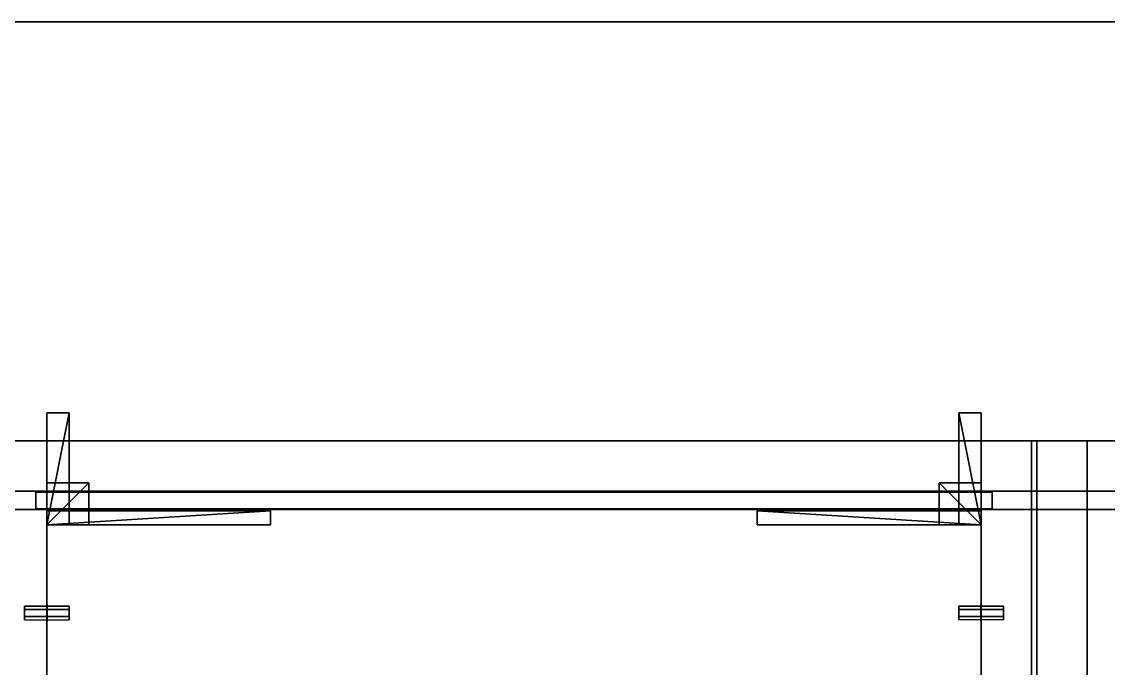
# Model space of a CAD drawing. Extents: x 0 to 3903, y -1756 to 0.
# Drawn here: x 3154 to 3542.5, y -249.4 to -18 of the extents above; entities that cross this region are included whole.
import ezdxf

# ---------------------------------------------------------------- set-up
doc = ezdxf.new("R2010")
doc.units = 0
for name, color, linetype in [('LAYER0', 7, 'CONTINUOUS'), ('LAYER1', 7, 'CONTINUOUS'), ('LAYER145', 35, 'CONTINUOUS'), ('LAYER146', 35, 'CONTINUOUS'), ('LAYER149', 35, 'CONTINUOUS'), ('LAYER151', 8, 'CONTINUOUS'), ('LAYER154', 8, 'CONTINUOUS'), ('LAYER278', 7, 'CONTINUOUS'), ('LAYER279', 7, 'CONTINUOUS'), ('LAYER280', 2, 'CONTINUOUS'), ('LAYER281', 7, 'CONTINUOUS'), ('LAYER282', 253, 'CONTINUOUS'), ('LAYER283', 253, 'CONTINUOUS'), ('LAYER284', 253, 'CONTINUOUS'), ('LAYER285', 253, 'CONTINUOUS'), ('LAYER286', 253, 'CONTINUOUS'), ('LAYER287', 253, 'CONTINUOUS'), ('LAYER288', 2, 'CONTINUOUS'), ('LAYER289', 7, 'CONTINUOUS'), ('LAYER290', 253, 'CONTINUOUS'), ('LAYER291', 253, 'CONTINUOUS'), ('LAYER292', 253, 'CONTINUOUS'), ('LAYER293', 253, 'CONTINUOUS'), ('LAYER294', 253, 'CONTINUOUS'), ('LAYER295', 253, 'CONTINUOUS'), ('LAYER296', 7, 'CONTINUOUS'), ('LAYER297', 7, 'CONTINUOUS'), ('LAYER298', 7, 'CONTINUOUS'), ('LAYER299', 7, 'CONTINUOUS'), ('LAYER300', 7, 'CONTINUOUS'), ('LAYER302', 254, 'CONTINUOUS'), ('LAYER304', 254, 'CONTINUOUS'), ('LAYER305', 7, 'CONTINUOUS'), ('LAYER307', 254, 'CONTINUOUS'), ('LAYER309', 254, 'CONTINUOUS'), ('LAYER55', 7, 'CONTINUOUS'), ('LAYER68', 7, 'CONTINUOUS'), ('LAYER70', 7, 'CONTINUOUS')]:
    doc.layers.add(name, color=color, linetype=linetype)

msp = doc.modelspace()

# ---------------------------------------------------------------- linework, layer by layer
at = {"layer": 'LAYER0', "invisible_edges": 1}
for points in [[(3902.994, -18.002), (0.0042, -1756.002), (0.0042, -18.002), (3902.994, -18.002)], [(0.0042, -1756.002), (3902.994, -18.002), (3902.994, -1756.002), (0.0042, -1756.002)], [(0.0042, -18.002, 5), (3902.994, -18.002), (0.0042, -18.002), (0.0042, -18.002, 5)], [(3902.994, -18.002), (0.0042, -18.002, 5), (3902.994, -18.002, 5), (3902.994, -18.002)], [(3902.994, -1756.002, 5), (0.0042, -18.002, 5), (0.0042, -1756.002, 5), (3902.994, -1756.002, 5)], [(0.0042, -18.002, 5), (3902.994, -1756.002, 5), (3902.994, -18.002, 5), (0.0042, -18.002, 5)]]:
    msp.add_3dface(points, dxfattribs=at)
at = {"layer": 'LAYER1'}
for points, invisible_edges in [([(150.0021, -168.0032, 5), (0.0021, -18.0032, 5), (3903.002, -18.0032, 5), (150.0021, -168.0032, 5)], 5), ([(0.0021, -18.0032, 2955), (3903.002, -18.0032, 5), (0.0021, -18.0032, 5), (0.0021, -18.0032, 2955)], 1), ([(3903.002, -18.0032, 5), (0.0021, -18.0032, 2955), (3903.002, -18.0032, 2955), (3903.002, -18.0032, 5)], 1), ([(150.0021, -168.0032, 5), (3903.002, -18.0032, 5), (3753.002, -168.0032, 5), (150.0021, -168.0032, 5)], 3), ([(150.0021, -168.0032, 2955), (3042.972, -168.0032, 1170), (3753.002, -168.0032, 2955), (150.0021, -168.0032, 2955)], 3), ([(150.0021, -168.0032, 5), (3162.972, -168.0032, 1090), (726.0021, -168.0032, 1083), (150.0021, -168.0032, 5)], 7), ([(3753.002, -168.0032, 5), (3162.972, -168.0032, 1090), (150.0021, -168.0032, 5), (3753.002, -168.0032, 5)], 3), ([(3042.972, -168.0032, 1090), (726.0021, -168.0032, 1083), (3162.972, -168.0032, 1090), (3042.972, -168.0032, 1090)], 3), ([(3162.972, -168.0032, 1170), (3753.002, -168.0032, 2955), (3042.972, -168.0032, 1170), (3162.972, -168.0032, 1170)], 3), ([(3162.972, -168.0032, 1090), (3753.002, -168.0032, 2955), (3162.972, -168.0032, 1170), (3162.972, -168.0032, 1090)], 3), ([(3162.972, -168.0032, 1090), (3753.002, -168.0032, 5), (3753.002, -168.0032, 2955), (3162.972, -168.0032, 1090)], 5)]:
    msp.add_3dface(points, dxfattribs=dict(at, invisible_edges=invisible_edges))
at = {"layer": 'LAYER145'}
for points, invisible_edges in [([(3753, -168, 910), (2405, -168, 885), (2405, -168, 910), (3753, -168, 910)], 1), ([(2405, -168, 885), (3753, -168, 910), (3753, -168, 885), (2405, -168, 885)], 1), ([(3753, -168, 885), (2925, -218, 885), (2405, -168, 885), (3753, -168, 885)], 3), ([(2405, -168, 910), (2625, -218, 910), (3753, -168, 910), (2405, -168, 910)], 3), ([(2925, -218, 910), (3753, -168, 910), (2625, -218, 910), (2925, -218, 910)], 3), ([(2925, -218, 885), (3753, -168, 885), (2957.35, -222.26, 885), (2925, -218, 885)], 3), ([(2957.35, -222.26, 910), (3753, -168, 910), (2925, -218, 910), (2957.35, -222.26, 910)], 3), ([(2957.35, -222.26, 885), (3753, -168, 885), (2987.5, -234.75, 885), (2957.35, -222.26, 885)], 3), ([(2987.5, -234.75, 910), (3753, -168, 910), (2957.35, -222.26, 910), (2987.5, -234.75, 910)], 3), ([(2987.5, -234.75, 885), (3753, -168, 885), (3753, -738, 885), (2987.5, -234.75, 885)], 5), ([(3753, -168, 910), (2987.5, -234.75, 910), (3753, -738, 910), (3753, -168, 910)], 3), ([(2987.5, -234.75, 885), (3753, -738, 885), (3013.39, -254.6101, 885), (2987.5, -234.75, 885)], 3), ([(3753, -738, 910), (2987.5, -234.75, 910), (3013.39, -254.6101, 910), (3753, -738, 910)], 5)]:
    msp.add_3dface(points, dxfattribs=dict(at, invisible_edges=invisible_edges))
at = {"layer": 'LAYER146'}
for points, invisible_edges in [([(3735, -186, 910), (2405, -168, 910), (3753, -168, 910), (3735, -186, 910)], 5), ([(2405, -168, 910), (3735, -186, 910), (2423, -186, 910), (2405, -168, 910)], 5), ([(2405, -168, 930), (3753, -168, 910), (2405, -168, 910), (2405, -168, 930)], 1), ([(3753, -168, 910), (2405, -168, 930), (3753, -168, 930), (3753, -168, 910)], 1), ([(2405, -168, 930), (3735, -186, 930), (3753, -168, 930), (2405, -168, 930)], 3), ([(3735, -186, 930), (2405, -168, 930), (2423, -186, 930), (3735, -186, 930)], 3), ([(3735, -186, 930), (2423, -186, 910), (3735, -186, 910), (3735, -186, 930)], 1), ([(2423, -186, 910), (3735, -186, 930), (2423, -186, 930), (2423, -186, 910)], 1)]:
    msp.add_3dface(points, dxfattribs=dict(at, invisible_edges=invisible_edges))
at = {"layer": 'LAYER149'}
for points, invisible_edges in [([(3753, -168.001, 930), (3735, -186.001, 930), (155, -168.001, 930), (3753, -168.001, 930)], 3), ([(155, -168.001, 930), (3735, -186.001, 930), (173, -186.001, 930), (155, -168.001, 930)], 5), ([(155, -168.001, 980), (3753, -168.001, 930), (155, -168.001, 930), (155, -168.001, 980)], 1), ([(3753, -168.001, 930), (155, -168.001, 980), (3753, -168.001, 980), (3753, -168.001, 930)], 1), ([(3735, -186.001, 980), (3753, -168.001, 980), (155, -168.001, 980), (3735, -186.001, 980)], 5), ([(3735, -186.001, 980), (155, -168.001, 980), (173, -186.001, 980), (3735, -186.001, 980)], 3), ([(3735, -186.001, 980), (173, -186.001, 930), (3735, -186.001, 930), (3735, -186.001, 980)], 1), ([(173, -186.001, 930), (3735, -186.001, 980), (173, -186.001, 980), (173, -186.001, 930)], 1)]:
    msp.add_3dface(points, dxfattribs=dict(at, invisible_edges=invisible_edges))
at = {"layer": 'LAYER151', "invisible_edges": 1}
for points in [[(3535, -168, 1605), (907.0002, -538, 1605), (907.0002, -168, 1605), (3535, -168, 1605)], [(907.0002, -538, 1605), (3535, -168, 1605), (3535, -538, 1605), (907.0002, -538, 1605)], [(907.0002, -168, 1623), (3535, -168, 1605), (907.0002, -168, 1605), (907.0002, -168, 1623)], [(3535, -168, 1605), (907.0002, -168, 1623), (3535, -168, 1623), (3535, -168, 1605)], [(3535, -538, 1623), (907.0002, -168, 1623), (907.0002, -538, 1623), (3535, -538, 1623)], [(907.0002, -168, 1623), (3535, -538, 1623), (3535, -168, 1623), (907.0002, -168, 1623)], [(3535, -168, 1605), (3535, -538, 1623), (3535, -538, 1605), (3535, -168, 1605)], [(3535, -538, 1623), (3535, -168, 1605), (3535, -168, 1623), (3535, -538, 1623)]]:
    msp.add_3dface(points, dxfattribs=at)
at = {"layer": 'LAYER154', "invisible_edges": 1}
for points in [[(3516.999, -168, 1623), (3534.999, -538, 1623), (3516.999, -538, 1623), (3516.999, -168, 1623)], [(3534.999, -538, 1623), (3516.999, -168, 1623), (3534.999, -168, 1623), (3534.999, -538, 1623)], [(3534.999, -168, 2505), (3516.999, -538, 2505), (3534.999, -538, 2505), (3534.999, -168, 2505)], [(3516.999, -538, 2505), (3534.999, -168, 2505), (3516.999, -168, 2505), (3516.999, -538, 2505)], [(3516.999, -168, 1623), (3534.999, -168, 2505), (3534.999, -168, 1623), (3516.999, -168, 1623)], [(3534.999, -168, 2505), (3516.999, -168, 1623), (3516.999, -168, 2505), (3534.999, -168, 2505)], [(3516.999, -538, 2505), (3516.999, -168, 1623), (3516.999, -538, 1623), (3516.999, -538, 2505)], [(3516.999, -168, 1623), (3516.999, -538, 2505), (3516.999, -168, 2505), (3516.999, -168, 1623)], [(3534.999, -168, 2505), (3534.999, -538, 1623), (3534.999, -168, 1623), (3534.999, -168, 2505)], [(3534.999, -538, 1623), (3534.999, -168, 2505), (3534.999, -538, 2505), (3534.999, -538, 1623)]]:
    msp.add_3dface(points, dxfattribs=at)
at = {"layer": 'LAYER278', "invisible_edges": 1}
for points in [[(3145, -168, 1623), (3163, -518, 1623), (3145, -518, 1623), (3145, -168, 1623)], [(3163, -518, 1623), (3145, -168, 1623), (3163, -168, 1623), (3163, -518, 1623)], [(3163, -168, 2487), (3145, -518, 2487), (3163, -518, 2487), (3163, -168, 2487)], [(3145, -518, 2487), (3163, -168, 2487), (3145, -168, 2487), (3145, -518, 2487)], [(3145, -168, 1623), (3163, -168, 2487), (3163, -168, 1623), (3145, -168, 1623)], [(3163, -168, 2487), (3145, -168, 1623), (3145, -168, 2487), (3163, -168, 2487)], [(3163, -168, 2487), (3163, -518, 1623), (3163, -168, 1623), (3163, -168, 2487)], [(3163, -518, 1623), (3163, -168, 2487), (3163, -518, 2487), (3163, -518, 1623)]]:
    msp.add_3dface(points, dxfattribs=at)
at = {"layer": 'LAYER279', "invisible_edges": 1}
for points in [[(3497, -168, 1623), (3497, -518, 2487), (3497, -168, 2487), (3497, -168, 1623)], [(3497, -518, 2487), (3497, -168, 1623), (3497, -518, 1623), (3497, -518, 2487)], [(3497, -168, 1623), (3515, -518, 1623), (3497, -518, 1623), (3497, -168, 1623)], [(3515, -518, 1623), (3497, -168, 1623), (3515, -168, 1623), (3515, -518, 1623)], [(3515, -168, 2487), (3497, -518, 2487), (3515, -518, 2487), (3515, -168, 2487)], [(3497, -518, 2487), (3515, -168, 2487), (3497, -168, 2487), (3497, -518, 2487)], [(3515, -168, 2487), (3497, -168, 1623), (3497, -168, 2487), (3515, -168, 2487)], [(3497, -168, 1623), (3515, -168, 2487), (3515, -168, 1623), (3497, -168, 1623)], [(3515, -518, 1623), (3515, -168, 2487), (3515, -518, 2487), (3515, -518, 1623)], [(3515, -168, 2487), (3515, -518, 1623), (3515, -168, 1623), (3515, -168, 2487)]]:
    msp.add_3dface(points, dxfattribs=at)
at = {"layer": 'LAYER280'}
for points in [[(3243, -198, 2456.5), (3243, -193, 2456.5), (3163, -198, 2456.5), (3243, -198, 2456.5)], [(3163, -198, 2456.5), (3243, -193, 2456.5), (3163, -193, 2456.5), (3163, -198, 2456.5)], [(3163, -198, 2456.5), (3163, -193, 2456.5), (3163, -198, 2433.5), (3163, -198, 2456.5)], [(3163, -198, 2433.5), (3163, -193, 2456.5), (3163, -193, 2433.5), (3163, -198, 2433.5)], [(3243, -198, 2433.5), (3163, -198, 2433.5), (3243, -193, 2433.5), (3243, -198, 2433.5)], [(3243, -193, 2433.5), (3163, -198, 2433.5), (3163, -193, 2433.5), (3243, -193, 2433.5)], [(3243, -193, 2433.5), (3163, -193, 2433.5), (3243, -193, 2456.5), (3243, -193, 2433.5)], [(3243, -193, 2456.5), (3163, -193, 2433.5), (3163, -193, 2456.5), (3243, -193, 2456.5)], [(3243, -198, 2433.5), (3243, -193, 2433.5), (3243, -198, 2456.5), (3243, -198, 2433.5)], [(3243, -198, 2456.5), (3243, -193, 2433.5), (3243, -193, 2456.5), (3243, -198, 2456.5)], [(3243, -198, 2456.5), (3163, -198, 2456.5), (3243, -198, 2433.5), (3243, -198, 2456.5)], [(3243, -198, 2433.5), (3163, -198, 2456.5), (3163, -198, 2433.5), (3243, -198, 2433.5)]]:
    msp.add_3dface(points, dxfattribs=at)
at = {"layer": 'LAYER281', "invisible_edges": 1}
for points in [[(3163, -193, 2456.5), (3243, -198, 2456.5), (3243, -193, 2456.5), (3163, -193, 2456.5)], [(3243, -198, 2456.5), (3163, -193, 2456.5), (3163, -198, 2456.5), (3243, -198, 2456.5)], [(3163, -198, 2433.5), (3243, -193, 2433.5), (3243, -198, 2433.5), (3163, -198, 2433.5)], [(3243, -193, 2433.5), (3163, -198, 2433.5), (3163, -193, 2433.5), (3243, -193, 2433.5)], [(3163, -193, 2456.5), (3163, -198, 2433.5), (3163, -198, 2456.5), (3163, -193, 2456.5)], [(3163, -198, 2433.5), (3163, -193, 2456.5), (3163, -193, 2433.5), (3163, -198, 2433.5)], [(3243, -193, 2433.5), (3163, -193, 2456.5), (3243, -193, 2456.5), (3243, -193, 2433.5)], [(3163, -193, 2456.5), (3243, -193, 2433.5), (3163, -193, 2433.5), (3163, -193, 2456.5)], [(3243, -193, 2433.5), (3243, -198, 2456.5), (3243, -198, 2433.5), (3243, -193, 2433.5)], [(3243, -198, 2456.5), (3243, -193, 2433.5), (3243, -193, 2456.5), (3243, -198, 2456.5)], [(3163, -198, 2433.5), (3243, -198, 2456.5), (3163, -198, 2456.5), (3163, -198, 2433.5)], [(3243, -198, 2456.5), (3163, -198, 2433.5), (3243, -198, 2433.5), (3243, -198, 2456.5)]]:
    msp.add_3dface(points, dxfattribs=at)
at = {"layer": 'LAYER282'}
for points in [[(3178, -198, 2456.5), (3178, -183, 2456.5), (3163, -198, 2456.5), (3178, -198, 2456.5)], [(3163, -198, 2456.5), (3178, -183, 2456.5), (3163, -183, 2456.5), (3163, -198, 2456.5)], [(3163, -198, 2456.5), (3163, -183, 2456.5), (3163, -198, 2441.5), (3163, -198, 2456.5)], [(3163, -198, 2441.5), (3163, -183, 2456.5), (3163, -183, 2441.5), (3163, -198, 2441.5)], [(3178, -198, 2441.5), (3163, -198, 2441.5), (3178, -183, 2441.5), (3178, -198, 2441.5)], [(3178, -183, 2441.5), (3163, -198, 2441.5), (3163, -183, 2441.5), (3178, -183, 2441.5)], [(3178, -183, 2441.5), (3163, -183, 2441.5), (3178, -183, 2456.5), (3178, -183, 2441.5)], [(3178, -183, 2456.5), (3163, -183, 2441.5), (3163, -183, 2456.5), (3178, -183, 2456.5)], [(3178, -198, 2441.5), (3178, -183, 2441.5), (3178, -198, 2456.5), (3178, -198, 2441.5)], [(3178, -198, 2456.5), (3178, -183, 2441.5), (3178, -183, 2456.5), (3178, -198, 2456.5)], [(3178, -198, 2456.5), (3163, -198, 2456.5), (3178, -198, 2441.5), (3178, -198, 2456.5)], [(3178, -198, 2441.5), (3163, -198, 2456.5), (3163, -198, 2441.5), (3178, -198, 2441.5)]]:
    msp.add_3dface(points, dxfattribs=at)
at = {"layer": 'LAYER283'}
for points in [[(3178, -198, 2456.5), (3178, -183, 2456.5), (3163, -198, 2456.5), (3178, -198, 2456.5)], [(3163, -198, 2456.5), (3178, -183, 2456.5), (3163, -183, 2456.5), (3163, -198, 2456.5)], [(3163, -198, 2456.5), (3163, -183, 2456.5), (3163, -198, 2441.5), (3163, -198, 2456.5)], [(3163, -198, 2441.5), (3163, -183, 2456.5), (3163, -183, 2441.5), (3163, -198, 2441.5)], [(3178, -198, 2441.5), (3163, -198, 2441.5), (3178, -183, 2441.5), (3178, -198, 2441.5)], [(3178, -183, 2441.5), (3163, -198, 2441.5), (3163, -183, 2441.5), (3178, -183, 2441.5)], [(3178, -183, 2441.5), (3163, -183, 2441.5), (3178, -183, 2456.5), (3178, -183, 2441.5)], [(3178, -183, 2456.5), (3163, -183, 2441.5), (3163, -183, 2456.5), (3178, -183, 2456.5)], [(3178, -198, 2441.5), (3178, -183, 2441.5), (3178, -198, 2456.5), (3178, -198, 2441.5)], [(3178, -198, 2456.5), (3178, -183, 2441.5), (3178, -183, 2456.5), (3178, -198, 2456.5)], [(3178, -198, 2456.5), (3163, -198, 2456.5), (3178, -198, 2441.5), (3178, -198, 2456.5)], [(3178, -198, 2441.5), (3163, -198, 2456.5), (3163, -198, 2441.5), (3178, -198, 2441.5)]]:
    msp.add_3dface(points, dxfattribs=at)
at = {"layer": 'LAYER284'}
for points in [[(3178, -198, 2456.5), (3178, -183, 2456.5), (3163, -198, 2456.5), (3178, -198, 2456.5)], [(3163, -198, 2456.5), (3178, -183, 2456.5), (3163, -183, 2456.5), (3163, -198, 2456.5)], [(3163, -198, 2456.5), (3163, -183, 2456.5), (3163, -198, 2441.5), (3163, -198, 2456.5)], [(3163, -198, 2441.5), (3163, -183, 2456.5), (3163, -183, 2441.5), (3163, -198, 2441.5)], [(3178, -198, 2441.5), (3163, -198, 2441.5), (3178, -183, 2441.5), (3178, -198, 2441.5)], [(3178, -183, 2441.5), (3163, -198, 2441.5), (3163, -183, 2441.5), (3178, -183, 2441.5)], [(3178, -183, 2441.5), (3163, -183, 2441.5), (3178, -183, 2456.5), (3178, -183, 2441.5)], [(3178, -183, 2456.5), (3163, -183, 2441.5), (3163, -183, 2456.5), (3178, -183, 2456.5)], [(3178, -198, 2441.5), (3178, -183, 2441.5), (3178, -198, 2456.5), (3178, -198, 2441.5)], [(3178, -198, 2456.5), (3178, -183, 2441.5), (3178, -183, 2456.5), (3178, -198, 2456.5)], [(3178, -198, 2456.5), (3163, -198, 2456.5), (3178, -198, 2441.5), (3178, -198, 2456.5)], [(3178, -198, 2441.5), (3163, -198, 2456.5), (3163, -198, 2441.5), (3178, -198, 2441.5)]]:
    msp.add_3dface(points, dxfattribs=at)
at = {"layer": 'LAYER285'}
for points in [[(3178, -198, 2456.5), (3178, -183, 2456.5), (3163, -198, 2456.5), (3178, -198, 2456.5)], [(3163, -198, 2456.5), (3178, -183, 2456.5), (3163, -183, 2456.5), (3163, -198, 2456.5)], [(3163, -198, 2456.5), (3163, -183, 2456.5), (3163, -198, 2441.5), (3163, -198, 2456.5)], [(3163, -198, 2441.5), (3163, -183, 2456.5), (3163, -183, 2441.5), (3163, -198, 2441.5)], [(3178, -198, 2441.5), (3163, -198, 2441.5), (3178, -183, 2441.5), (3178, -198, 2441.5)], [(3178, -183, 2441.5), (3163, -198, 2441.5), (3163, -183, 2441.5), (3178, -183, 2441.5)], [(3178, -183, 2441.5), (3163, -183, 2441.5), (3178, -183, 2456.5), (3178, -183, 2441.5)], [(3178, -183, 2456.5), (3163, -183, 2441.5), (3163, -183, 2456.5), (3178, -183, 2456.5)], [(3178, -198, 2441.5), (3178, -183, 2441.5), (3178, -198, 2456.5), (3178, -198, 2441.5)], [(3178, -198, 2456.5), (3178, -183, 2441.5), (3178, -183, 2456.5), (3178, -198, 2456.5)], [(3178, -198, 2456.5), (3163, -198, 2456.5), (3178, -198, 2441.5), (3178, -198, 2456.5)], [(3178, -198, 2441.5), (3163, -198, 2456.5), (3163, -198, 2441.5), (3178, -198, 2441.5)]]:
    msp.add_3dface(points, dxfattribs=at)
at = {"layer": 'LAYER286'}
for points in [[(3171, -198, 2456.5), (3171, -158, 2456.5), (3163, -198, 2456.5), (3171, -198, 2456.5)], [(3163, -198, 2456.5), (3171, -158, 2456.5), (3163, -158, 2456.5), (3163, -198, 2456.5)], [(3163, -198, 2456.5), (3163, -158, 2456.5), (3163, -198, 2448.5), (3163, -198, 2456.5)], [(3163, -198, 2448.5), (3163, -158, 2456.5), (3163, -158, 2448.5), (3163, -198, 2448.5)], [(3171, -198, 2448.5), (3163, -198, 2448.5), (3171, -158, 2448.5), (3171, -198, 2448.5)], [(3171, -158, 2448.5), (3163, -198, 2448.5), (3163, -158, 2448.5), (3171, -158, 2448.5)], [(3171, -158, 2448.5), (3163, -158, 2448.5), (3171, -158, 2456.5), (3171, -158, 2448.5)], [(3171, -158, 2456.5), (3163, -158, 2448.5), (3163, -158, 2456.5), (3171, -158, 2456.5)], [(3171, -198, 2448.5), (3171, -158, 2448.5), (3171, -198, 2456.5), (3171, -198, 2448.5)], [(3171, -198, 2456.5), (3171, -158, 2448.5), (3171, -158, 2456.5), (3171, -198, 2456.5)], [(3171, -198, 2456.5), (3163, -198, 2456.5), (3171, -198, 2448.5), (3171, -198, 2456.5)], [(3171, -198, 2448.5), (3163, -198, 2456.5), (3163, -198, 2448.5), (3171, -198, 2448.5)]]:
    msp.add_3dface(points, dxfattribs=at)
at = {"layer": 'LAYER287'}
for points in [[(3243, -198, 2456.5), (3243, -193, 2456.5), (3163, -198, 2456.5), (3243, -198, 2456.5)], [(3163, -198, 2456.5), (3243, -193, 2456.5), (3163, -193, 2456.5), (3163, -198, 2456.5)], [(3163, -198, 2456.5), (3163, -193, 2456.5), (3163, -198, 2440.5), (3163, -198, 2456.5)], [(3163, -198, 2440.5), (3163, -193, 2456.5), (3163, -193, 2440.5), (3163, -198, 2440.5)], [(3243, -198, 2440.5), (3163, -198, 2440.5), (3243, -193, 2440.5), (3243, -198, 2440.5)], [(3243, -193, 2440.5), (3163, -198, 2440.5), (3163, -193, 2440.5), (3243, -193, 2440.5)], [(3243, -193, 2440.5), (3163, -193, 2440.5), (3243, -193, 2456.5), (3243, -193, 2440.5)], [(3243, -193, 2456.5), (3163, -193, 2440.5), (3163, -193, 2456.5), (3243, -193, 2456.5)], [(3243, -198, 2440.5), (3243, -193, 2440.5), (3243, -198, 2456.5), (3243, -198, 2440.5)], [(3243, -198, 2456.5), (3243, -193, 2440.5), (3243, -193, 2456.5), (3243, -198, 2456.5)], [(3243, -198, 2456.5), (3163, -198, 2456.5), (3243, -198, 2440.5), (3243, -198, 2456.5)], [(3243, -198, 2440.5), (3163, -198, 2456.5), (3163, -198, 2440.5), (3243, -198, 2440.5)]]:
    msp.add_3dface(points, dxfattribs=at)
at = {"layer": 'LAYER288'}
for points in [[(3417, -198, 2456.5), (3417, -193, 2433.5), (3417, -198, 2433.5), (3417, -198, 2456.5)], [(3417, -193, 2456.5), (3417, -193, 2433.5), (3417, -198, 2456.5), (3417, -193, 2456.5)], [(3497, -198, 2456.5), (3417, -193, 2456.5), (3417, -198, 2456.5), (3497, -198, 2456.5)], [(3497, -193, 2456.5), (3417, -193, 2456.5), (3497, -198, 2456.5), (3497, -193, 2456.5)], [(3417, -193, 2433.5), (3497, -198, 2433.5), (3417, -198, 2433.5), (3417, -193, 2433.5)], [(3497, -193, 2433.5), (3497, -198, 2433.5), (3417, -193, 2433.5), (3497, -193, 2433.5)], [(3417, -193, 2456.5), (3497, -193, 2433.5), (3417, -193, 2433.5), (3417, -193, 2456.5)], [(3497, -193, 2456.5), (3497, -193, 2433.5), (3417, -193, 2456.5), (3497, -193, 2456.5)], [(3497, -198, 2433.5), (3497, -193, 2456.5), (3497, -198, 2456.5), (3497, -198, 2433.5)], [(3497, -193, 2433.5), (3497, -193, 2456.5), (3497, -198, 2433.5), (3497, -193, 2433.5)], [(3417, -198, 2433.5), (3497, -198, 2456.5), (3417, -198, 2456.5), (3417, -198, 2433.5)], [(3497, -198, 2433.5), (3497, -198, 2456.5), (3417, -198, 2433.5), (3497, -198, 2433.5)]]:
    msp.add_3dface(points, dxfattribs=at)
at = {"layer": 'LAYER289', "invisible_edges": 1}
for points in [[(3497, -198, 2456.5), (3417, -193, 2456.5), (3417, -198, 2456.5), (3497, -198, 2456.5)], [(3417, -193, 2456.5), (3497, -198, 2456.5), (3497, -193, 2456.5), (3417, -193, 2456.5)], [(3417, -193, 2456.5), (3417, -198, 2433.5), (3417, -198, 2456.5), (3417, -193, 2456.5)], [(3417, -198, 2433.5), (3417, -193, 2456.5), (3417, -193, 2433.5), (3417, -198, 2433.5)], [(3497, -193, 2433.5), (3417, -198, 2433.5), (3417, -193, 2433.5), (3497, -193, 2433.5)], [(3417, -198, 2433.5), (3497, -193, 2433.5), (3497, -198, 2433.5), (3417, -198, 2433.5)], [(3417, -193, 2456.5), (3497, -193, 2433.5), (3417, -193, 2433.5), (3417, -193, 2456.5)], [(3497, -193, 2433.5), (3417, -193, 2456.5), (3497, -193, 2456.5), (3497, -193, 2433.5)], [(3497, -193, 2433.5), (3497, -198, 2456.5), (3497, -198, 2433.5), (3497, -193, 2433.5)], [(3497, -198, 2456.5), (3497, -193, 2433.5), (3497, -193, 2456.5), (3497, -198, 2456.5)], [(3497, -198, 2456.5), (3417, -198, 2433.5), (3497, -198, 2433.5), (3497, -198, 2456.5)], [(3417, -198, 2433.5), (3497, -198, 2456.5), (3417, -198, 2456.5), (3417, -198, 2433.5)]]:
    msp.add_3dface(points, dxfattribs=at)
at = {"layer": 'LAYER290'}
for points in [[(3482, -198, 2456.5), (3482, -183, 2441.5), (3482, -198, 2441.5), (3482, -198, 2456.5)], [(3482, -183, 2456.5), (3482, -183, 2441.5), (3482, -198, 2456.5), (3482, -183, 2456.5)], [(3497, -198, 2456.5), (3482, -183, 2456.5), (3482, -198, 2456.5), (3497, -198, 2456.5)], [(3497, -183, 2456.5), (3482, -183, 2456.5), (3497, -198, 2456.5), (3497, -183, 2456.5)], [(3482, -183, 2441.5), (3497, -198, 2441.5), (3482, -198, 2441.5), (3482, -183, 2441.5)], [(3497, -183, 2441.5), (3497, -198, 2441.5), (3482, -183, 2441.5), (3497, -183, 2441.5)], [(3482, -183, 2456.5), (3497, -183, 2441.5), (3482, -183, 2441.5), (3482, -183, 2456.5)], [(3497, -183, 2456.5), (3497, -183, 2441.5), (3482, -183, 2456.5), (3497, -183, 2456.5)], [(3497, -198, 2441.5), (3497, -183, 2456.5), (3497, -198, 2456.5), (3497, -198, 2441.5)], [(3497, -183, 2441.5), (3497, -183, 2456.5), (3497, -198, 2441.5), (3497, -183, 2441.5)], [(3482, -198, 2441.5), (3497, -198, 2456.5), (3482, -198, 2456.5), (3482, -198, 2441.5)], [(3497, -198, 2441.5), (3497, -198, 2456.5), (3482, -198, 2441.5), (3497, -198, 2441.5)]]:
    msp.add_3dface(points, dxfattribs=at)
at = {"layer": 'LAYER291'}
for points in [[(3482, -198, 2456.5), (3482, -183, 2441.5), (3482, -198, 2441.5), (3482, -198, 2456.5)], [(3482, -183, 2456.5), (3482, -183, 2441.5), (3482, -198, 2456.5), (3482, -183, 2456.5)], [(3497, -198, 2456.5), (3482, -183, 2456.5), (3482, -198, 2456.5), (3497, -198, 2456.5)], [(3497, -183, 2456.5), (3482, -183, 2456.5), (3497, -198, 2456.5), (3497, -183, 2456.5)], [(3482, -183, 2441.5), (3497, -198, 2441.5), (3482, -198, 2441.5), (3482, -183, 2441.5)], [(3497, -183, 2441.5), (3497, -198, 2441.5), (3482, -183, 2441.5), (3497, -183, 2441.5)], [(3482, -183, 2456.5), (3497, -183, 2441.5), (3482, -183, 2441.5), (3482, -183, 2456.5)], [(3497, -183, 2456.5), (3497, -183, 2441.5), (3482, -183, 2456.5), (3497, -183, 2456.5)], [(3497, -198, 2441.5), (3497, -183, 2456.5), (3497, -198, 2456.5), (3497, -198, 2441.5)], [(3497, -183, 2441.5), (3497, -183, 2456.5), (3497, -198, 2441.5), (3497, -183, 2441.5)], [(3482, -198, 2441.5), (3497, -198, 2456.5), (3482, -198, 2456.5), (3482, -198, 2441.5)], [(3497, -198, 2441.5), (3497, -198, 2456.5), (3482, -198, 2441.5), (3497, -198, 2441.5)]]:
    msp.add_3dface(points, dxfattribs=at)
at = {"layer": 'LAYER292'}
for points in [[(3482, -198, 2456.5), (3482, -183, 2441.5), (3482, -198, 2441.5), (3482, -198, 2456.5)], [(3482, -183, 2456.5), (3482, -183, 2441.5), (3482, -198, 2456.5), (3482, -183, 2456.5)], [(3497, -198, 2456.5), (3482, -183, 2456.5), (3482, -198, 2456.5), (3497, -198, 2456.5)], [(3497, -183, 2456.5), (3482, -183, 2456.5), (3497, -198, 2456.5), (3497, -183, 2456.5)], [(3482, -183, 2441.5), (3497, -198, 2441.5), (3482, -198, 2441.5), (3482, -183, 2441.5)], [(3497, -183, 2441.5), (3497, -198, 2441.5), (3482, -183, 2441.5), (3497, -183, 2441.5)], [(3482, -183, 2456.5), (3497, -183, 2441.5), (3482, -183, 2441.5), (3482, -183, 2456.5)], [(3497, -183, 2456.5), (3497, -183, 2441.5), (3482, -183, 2456.5), (3497, -183, 2456.5)], [(3497, -198, 2441.5), (3497, -183, 2456.5), (3497, -198, 2456.5), (3497, -198, 2441.5)], [(3497, -183, 2441.5), (3497, -183, 2456.5), (3497, -198, 2441.5), (3497, -183, 2441.5)], [(3482, -198, 2441.5), (3497, -198, 2456.5), (3482, -198, 2456.5), (3482, -198, 2441.5)], [(3497, -198, 2441.5), (3497, -198, 2456.5), (3482, -198, 2441.5), (3497, -198, 2441.5)]]:
    msp.add_3dface(points, dxfattribs=at)
at = {"layer": 'LAYER293'}
for points in [[(3482, -198, 2456.5), (3482, -183, 2441.5), (3482, -198, 2441.5), (3482, -198, 2456.5)], [(3482, -183, 2456.5), (3482, -183, 2441.5), (3482, -198, 2456.5), (3482, -183, 2456.5)], [(3497, -198, 2456.5), (3482, -183, 2456.5), (3482, -198, 2456.5), (3497, -198, 2456.5)], [(3497, -183, 2456.5), (3482, -183, 2456.5), (3497, -198, 2456.5), (3497, -183, 2456.5)], [(3482, -183, 2441.5), (3497, -198, 2441.5), (3482, -198, 2441.5), (3482, -183, 2441.5)], [(3497, -183, 2441.5), (3497, -198, 2441.5), (3482, -183, 2441.5), (3497, -183, 2441.5)], [(3482, -183, 2456.5), (3497, -183, 2441.5), (3482, -183, 2441.5), (3482, -183, 2456.5)], [(3497, -183, 2456.5), (3497, -183, 2441.5), (3482, -183, 2456.5), (3497, -183, 2456.5)], [(3497, -198, 2441.5), (3497, -183, 2456.5), (3497, -198, 2456.5), (3497, -198, 2441.5)], [(3497, -183, 2441.5), (3497, -183, 2456.5), (3497, -198, 2441.5), (3497, -183, 2441.5)], [(3482, -198, 2441.5), (3497, -198, 2456.5), (3482, -198, 2456.5), (3482, -198, 2441.5)], [(3497, -198, 2441.5), (3497, -198, 2456.5), (3482, -198, 2441.5), (3497, -198, 2441.5)]]:
    msp.add_3dface(points, dxfattribs=at)
at = {"layer": 'LAYER294'}
for points in [[(3489, -198, 2456.5), (3489, -158, 2448.5), (3489, -198, 2448.5), (3489, -198, 2456.5)], [(3489, -158, 2456.5), (3489, -158, 2448.5), (3489, -198, 2456.5), (3489, -158, 2456.5)], [(3497, -198, 2456.5), (3489, -158, 2456.5), (3489, -198, 2456.5), (3497, -198, 2456.5)], [(3497, -158, 2456.5), (3489, -158, 2456.5), (3497, -198, 2456.5), (3497, -158, 2456.5)], [(3489, -158, 2448.5), (3497, -198, 2448.5), (3489, -198, 2448.5), (3489, -158, 2448.5)], [(3497, -158, 2448.5), (3497, -198, 2448.5), (3489, -158, 2448.5), (3497, -158, 2448.5)], [(3489, -158, 2456.5), (3497, -158, 2448.5), (3489, -158, 2448.5), (3489, -158, 2456.5)], [(3497, -158, 2456.5), (3497, -158, 2448.5), (3489, -158, 2456.5), (3497, -158, 2456.5)], [(3497, -198, 2448.5), (3497, -158, 2456.5), (3497, -198, 2456.5), (3497, -198, 2448.5)], [(3497, -158, 2448.5), (3497, -158, 2456.5), (3497, -198, 2448.5), (3497, -158, 2448.5)], [(3489, -198, 2448.5), (3497, -198, 2456.5), (3489, -198, 2456.5), (3489, -198, 2448.5)], [(3497, -198, 2448.5), (3497, -198, 2456.5), (3489, -198, 2448.5), (3497, -198, 2448.5)]]:
    msp.add_3dface(points, dxfattribs=at)
at = {"layer": 'LAYER295'}
for points in [[(3417, -198, 2456.5), (3417, -193, 2440.5), (3417, -198, 2440.5), (3417, -198, 2456.5)], [(3417, -193, 2456.5), (3417, -193, 2440.5), (3417, -198, 2456.5), (3417, -193, 2456.5)], [(3497, -198, 2456.5), (3417, -193, 2456.5), (3417, -198, 2456.5), (3497, -198, 2456.5)], [(3497, -193, 2456.5), (3417, -193, 2456.5), (3497, -198, 2456.5), (3497, -193, 2456.5)], [(3417, -193, 2440.5), (3497, -198, 2440.5), (3417, -198, 2440.5), (3417, -193, 2440.5)], [(3497, -193, 2440.5), (3497, -198, 2440.5), (3417, -193, 2440.5), (3497, -193, 2440.5)], [(3417, -193, 2456.5), (3497, -193, 2440.5), (3417, -193, 2440.5), (3417, -193, 2456.5)], [(3497, -193, 2456.5), (3497, -193, 2440.5), (3417, -193, 2456.5), (3497, -193, 2456.5)], [(3497, -198, 2440.5), (3497, -193, 2456.5), (3497, -198, 2456.5), (3497, -198, 2440.5)], [(3497, -193, 2440.5), (3497, -193, 2456.5), (3497, -198, 2440.5), (3497, -193, 2440.5)], [(3417, -198, 2440.5), (3497, -198, 2456.5), (3417, -198, 2456.5), (3417, -198, 2440.5)], [(3497, -198, 2440.5), (3497, -198, 2456.5), (3417, -198, 2440.5), (3497, -198, 2440.5)]]:
    msp.add_3dface(points, dxfattribs=at)
at = {"layer": 'LAYER296', "invisible_edges": 1}
for points in [[(3497, -168, 1624), (3163, -518, 1624), (3163, -168, 1624), (3497, -168, 1624)], [(3163, -518, 1624), (3497, -168, 1624), (3497, -518, 1624), (3163, -518, 1624)], [(3163, -168, 1642), (3163, -518, 1624), (3163, -518, 1642), (3163, -168, 1642)], [(3163, -518, 1624), (3163, -168, 1642), (3163, -168, 1624), (3163, -518, 1624)], [(3163, -168, 1642), (3497, -168, 1624), (3163, -168, 1624), (3163, -168, 1642)], [(3497, -168, 1624), (3163, -168, 1642), (3497, -168, 1642), (3497, -168, 1624)], [(3497, -518, 1642), (3163, -168, 1642), (3163, -518, 1642), (3497, -518, 1642)], [(3163, -168, 1642), (3497, -518, 1642), (3497, -168, 1642), (3163, -168, 1642)], [(3497, -168, 1624), (3497, -518, 1642), (3497, -518, 1624), (3497, -168, 1624)], [(3497, -518, 1642), (3497, -168, 1624), (3497, -168, 1642), (3497, -518, 1642)]]:
    msp.add_3dface(points, dxfattribs=at)
at = {"layer": 'LAYER297', "invisible_edges": 1}
for points in [[(3163, -168, 2486), (3497, -518, 2486), (3497, -168, 2486), (3163, -168, 2486)], [(3497, -518, 2486), (3163, -168, 2486), (3163, -518, 2486), (3497, -518, 2486)], [(3163, -168, 2486), (3163, -518, 2468), (3163, -518, 2486), (3163, -168, 2486)], [(3163, -518, 2468), (3163, -168, 2486), (3163, -168, 2468), (3163, -518, 2468)], [(3497, -168, 2468), (3163, -168, 2486), (3497, -168, 2486), (3497, -168, 2468)], [(3163, -168, 2486), (3497, -168, 2468), (3163, -168, 2468), (3163, -168, 2486)], [(3163, -518, 2468), (3497, -168, 2468), (3497, -518, 2468), (3163, -518, 2468)], [(3497, -168, 2468), (3163, -518, 2468), (3163, -168, 2468), (3497, -168, 2468)], [(3497, -168, 2468), (3497, -518, 2486), (3497, -518, 2468), (3497, -168, 2468)], [(3497, -518, 2486), (3497, -168, 2468), (3497, -168, 2486), (3497, -518, 2486)]]:
    msp.add_3dface(points, dxfattribs=at)
at = {"layer": 'LAYER298', "invisible_edges": 1}
for points in [[(3159, -186.3, 1638), (3501, -192.3, 1638), (3159, -192.3, 1638), (3159, -186.3, 1638)], [(3501, -192.3, 1638), (3159, -186.3, 1638), (3501, -186.3, 1638), (3501, -192.3, 1638)], [(3159, -192.3, 2472), (3159, -186.3, 1638), (3159, -192.3, 1638), (3159, -192.3, 2472)], [(3159, -186.3, 1638), (3159, -192.3, 2472), (3159, -186.3, 2472), (3159, -186.3, 1638)], [(3501, -186.3, 2472), (3159, -192.3, 2472), (3501, -192.3, 2472), (3501, -186.3, 2472)], [(3159, -192.3, 2472), (3501, -186.3, 2472), (3159, -186.3, 2472), (3159, -192.3, 2472)], [(3159, -186.3, 1638), (3501, -186.3, 2472), (3501, -186.3, 1638), (3159, -186.3, 1638)], [(3501, -186.3, 2472), (3159, -186.3, 1638), (3159, -186.3, 2472), (3501, -186.3, 2472)], [(3501, -186.3, 2472), (3501, -192.3, 1638), (3501, -186.3, 1638), (3501, -186.3, 2472)], [(3501, -192.3, 1638), (3501, -186.3, 2472), (3501, -192.3, 2472), (3501, -192.3, 1638)], [(3159, -192.3, 2472), (3501, -192.3, 1638), (3501, -192.3, 2472), (3159, -192.3, 2472)], [(3501, -192.3, 1638), (3159, -192.3, 2472), (3159, -192.3, 1638), (3501, -192.3, 1638)]]:
    msp.add_3dface(points, dxfattribs=at)
at = {"layer": 'LAYER299', "invisible_edges": 1}
for points in [[(3497, -168, 2468), (3163, -168, 2348), (3163, -168, 2468), (3497, -168, 2468)], [(3163, -168, 2348), (3497, -168, 2468), (3497, -168, 2348), (3163, -168, 2348)], [(3163, -186, 2468), (3163, -168, 2348), (3163, -186, 2348), (3163, -186, 2468)], [(3163, -168, 2348), (3163, -186, 2468), (3163, -168, 2468), (3163, -168, 2348)], [(3497, -186, 2348), (3163, -168, 2348), (3497, -168, 2348), (3497, -186, 2348)], [(3163, -168, 2348), (3497, -186, 2348), (3163, -186, 2348), (3163, -168, 2348)], [(3163, -186, 2468), (3497, -168, 2468), (3163, -168, 2468), (3163, -186, 2468)], [(3497, -168, 2468), (3163, -186, 2468), (3497, -186, 2468), (3497, -168, 2468)], [(3497, -168, 2468), (3497, -186, 2348), (3497, -168, 2348), (3497, -168, 2468)], [(3497, -186, 2348), (3497, -168, 2468), (3497, -186, 2468), (3497, -186, 2348)], [(3497, -186, 2348), (3163, -186, 2468), (3163, -186, 2348), (3497, -186, 2348)], [(3163, -186, 2468), (3497, -186, 2348), (3497, -186, 2468), (3163, -186, 2468)]]:
    msp.add_3dface(points, dxfattribs=at)
at = {"layer": 'LAYER300', "invisible_edges": 1}
for points in [[(3497, -192.5999, 1905.333), (3163, -497.9998, 1905.333), (3163, -192.5999, 1905.333), (3497, -192.5999, 1905.333)], [(3163, -497.9998, 1905.333), (3497, -192.5999, 1905.333), (3497, -497.9998, 1905.333), (3163, -497.9998, 1905.333)], [(3163, -192.5999, 1923.333), (3163, -497.9998, 1905.333), (3163, -497.9998, 1923.333), (3163, -192.5999, 1923.333)], [(3163, -497.9998, 1905.333), (3163, -192.5999, 1923.333), (3163, -192.5999, 1905.333), (3163, -497.9998, 1905.333)], [(3163, -192.5999, 1923.333), (3497, -192.5999, 1905.333), (3163, -192.5999, 1905.333), (3163, -192.5999, 1923.333)], [(3497, -192.5999, 1905.333), (3163, -192.5999, 1923.333), (3497, -192.5999, 1923.333), (3497, -192.5999, 1905.333)], [(3497, -497.9998, 1923.333), (3163, -192.5999, 1923.333), (3163, -497.9998, 1923.333), (3497, -497.9998, 1923.333)], [(3163, -192.5999, 1923.333), (3497, -497.9998, 1923.333), (3497, -192.5999, 1923.333), (3163, -192.5999, 1923.333)], [(3497, -192.5999, 1905.333), (3497, -497.9998, 1923.333), (3497, -497.9998, 1905.333), (3497, -192.5999, 1905.333)], [(3497, -497.9998, 1923.333), (3497, -192.5999, 1905.333), (3497, -192.5999, 1923.333), (3497, -497.9998, 1923.333)]]:
    msp.add_3dface(points, dxfattribs=at)
at = {"layer": 'LAYER302'}
for points in [[(3155, -232.0999, 1902.833), (3155, -227.0999, 1902.833), (3155, -228.3499, 1904.998), (3155, -230.8499, 1904.998)], [(3155, -232.0999, 1902.833), (3155, -230.8499, 1900.668), (3155, -228.3499, 1900.668), (3155, -227.0999, 1902.833)], [(3162.95, -226.5999, 1902.833), (3162.95, -232.5999, 1902.833), (3162.95, -231.0999, 1905.431), (3162.95, -228.0999, 1905.431)], [(3162.95, -226.5999, 1902.833), (3162.95, -232.5999, 1902.833), (3162.95, -231.0999, 1900.235), (3162.95, -228.0999, 1900.235)], [(3163.05, -226.5999, 1902.833), (3163.05, -232.5999, 1902.833), (3163.05, -231.0999, 1905.431), (3163.05, -228.0999, 1905.431)], [(3163.05, -226.5999, 1902.833), (3163.05, -232.5999, 1902.833), (3163.05, -231.0999, 1900.235), (3163.05, -228.0999, 1900.235)], [(3171, -232.0999, 1902.833), (3171, -227.0999, 1902.833), (3171, -228.3499, 1904.998), (3171, -230.8499, 1904.998)], [(3171, -232.0999, 1902.833), (3171, -230.8499, 1900.668), (3171, -228.3499, 1900.668), (3171, -227.0999, 1902.833)]]:
    msp.add_3dface(points, dxfattribs=at)
at = {"layer": 'LAYER304'}
for points in [[(3489, -232.0999, 1902.833), (3489, -227.0999, 1902.833), (3489, -228.3499, 1904.998), (3489, -230.8499, 1904.998)], [(3489, -232.0999, 1902.833), (3489, -230.8499, 1900.668), (3489, -228.3499, 1900.668), (3489, -227.0999, 1902.833)], [(3496.95, -226.5999, 1902.833), (3496.95, -232.5999, 1902.833), (3496.95, -231.0999, 1905.431), (3496.95, -228.0999, 1905.431)], [(3496.95, -226.5999, 1902.833), (3496.95, -232.5999, 1902.833), (3496.95, -231.0999, 1900.235), (3496.95, -228.0999, 1900.235)], [(3497.05, -226.5999, 1902.833), (3497.05, -232.5999, 1902.833), (3497.05, -231.0999, 1905.431), (3497.05, -228.0999, 1905.431)], [(3497.05, -226.5999, 1902.833), (3497.05, -232.5999, 1902.833), (3497.05, -231.0999, 1900.235), (3497.05, -228.0999, 1900.235)], [(3505, -232.0999, 1902.833), (3505, -227.0999, 1902.833), (3505, -228.3499, 1904.998), (3505, -230.8499, 1904.998)], [(3505, -232.0999, 1902.833), (3505, -230.8499, 1900.668), (3505, -228.3499, 1900.668), (3505, -227.0999, 1902.833)]]:
    msp.add_3dface(points, dxfattribs=at)
at = {"layer": 'LAYER305', "invisible_edges": 1}
for points in [[(3497, -192.5999, 2186.666), (3163, -497.9998, 2186.666), (3163, -192.5999, 2186.666), (3497, -192.5999, 2186.666)], [(3163, -497.9998, 2186.666), (3497, -192.5999, 2186.666), (3497, -497.9998, 2186.666), (3163, -497.9998, 2186.666)], [(3163, -192.5999, 2204.666), (3163, -497.9998, 2186.666), (3163, -497.9998, 2204.666), (3163, -192.5999, 2204.666)], [(3163, -497.9998, 2186.666), (3163, -192.5999, 2204.666), (3163, -192.5999, 2186.666), (3163, -497.9998, 2186.666)], [(3163, -192.5999, 2204.666), (3497, -192.5999, 2186.666), (3163, -192.5999, 2186.666), (3163, -192.5999, 2204.666)], [(3497, -192.5999, 2186.666), (3163, -192.5999, 2204.666), (3497, -192.5999, 2204.666), (3497, -192.5999, 2186.666)], [(3497, -497.9998, 2204.666), (3163, -192.5999, 2204.666), (3163, -497.9998, 2204.666), (3497, -497.9998, 2204.666)], [(3163, -192.5999, 2204.666), (3497, -497.9998, 2204.666), (3497, -192.5999, 2204.666), (3163, -192.5999, 2204.666)], [(3497, -192.5999, 2186.666), (3497, -497.9998, 2204.666), (3497, -497.9998, 2186.666), (3497, -192.5999, 2186.666)], [(3497, -497.9998, 2204.666), (3497, -192.5999, 2186.666), (3497, -192.5999, 2204.666), (3497, -497.9998, 2204.666)]]:
    msp.add_3dface(points, dxfattribs=at)
at = {"layer": 'LAYER307'}
for points in [[(3155, -232.0999, 2184.166), (3155, -227.0999, 2184.166), (3155, -228.3499, 2186.331), (3155, -230.8499, 2186.331)], [(3155, -232.0999, 2184.166), (3155, -230.8499, 2182.001), (3155, -228.3499, 2182.001), (3155, -227.0999, 2184.166)], [(3162.95, -226.5999, 2184.166), (3162.95, -232.5999, 2184.166), (3162.95, -231.0999, 2186.764), (3162.95, -228.0999, 2186.764)], [(3162.95, -226.5999, 2184.166), (3162.95, -232.5999, 2184.166), (3162.95, -231.0999, 2181.568), (3162.95, -228.0999, 2181.568)], [(3163.05, -226.5999, 2184.166), (3163.05, -232.5999, 2184.166), (3163.05, -231.0999, 2186.764), (3163.05, -228.0999, 2186.764)], [(3163.05, -226.5999, 2184.166), (3163.05, -232.5999, 2184.166), (3163.05, -231.0999, 2181.568), (3163.05, -228.0999, 2181.568)], [(3171, -232.0999, 2184.166), (3171, -227.0999, 2184.166), (3171, -228.3499, 2186.331), (3171, -230.8499, 2186.331)], [(3171, -232.0999, 2184.166), (3171, -230.8499, 2182.001), (3171, -228.3499, 2182.001), (3171, -227.0999, 2184.166)]]:
    msp.add_3dface(points, dxfattribs=at)
at = {"layer": 'LAYER309'}
for points in [[(3489, -232.0999, 2184.166), (3489, -227.0999, 2184.166), (3489, -228.3499, 2186.331), (3489, -230.8499, 2186.331)], [(3489, -232.0999, 2184.166), (3489, -230.8499, 2182.001), (3489, -228.3499, 2182.001), (3489, -227.0999, 2184.166)], [(3496.95, -226.5999, 2184.166), (3496.95, -232.5999, 2184.166), (3496.95, -231.0999, 2186.764), (3496.95, -228.0999, 2186.764)], [(3496.95, -226.5999, 2184.166), (3496.95, -232.5999, 2184.166), (3496.95, -231.0999, 2181.568), (3496.95, -228.0999, 2181.568)], [(3497.05, -226.5999, 2184.166), (3497.05, -232.5999, 2184.166), (3497.05, -231.0999, 2186.764), (3497.05, -228.0999, 2186.764)], [(3497.05, -226.5999, 2184.166), (3497.05, -232.5999, 2184.166), (3497.05, -231.0999, 2181.568), (3497.05, -228.0999, 2181.568)], [(3505, -232.0999, 2184.166), (3505, -227.0999, 2184.166), (3505, -228.3499, 2186.331), (3505, -230.8499, 2186.331)], [(3505, -232.0999, 2184.166), (3505, -230.8499, 2182.001), (3505, -228.3499, 2182.001), (3505, -227.0999, 2184.166)]]:
    msp.add_3dface(points, dxfattribs=at)
at = {"layer": 'LAYER55', "invisible_edges": 1}
for points in [[(3657, -168, 205.5), (2423, -718, 205.5), (2423, -168, 205.5), (3657, -168, 205.5)], [(2423, -718, 205.5), (3657, -168, 205.5), (3657, -718, 205.5), (2423, -718, 205.5)], [(2423, -168, 223.5), (3657, -168, 205.5), (2423, -168, 205.5), (2423, -168, 223.5)], [(3657, -168, 205.5), (2423, -168, 223.5), (3657, -168, 223.5), (3657, -168, 205.5)], [(3657, -718, 223.5), (2423, -168, 223.5), (2423, -718, 223.5), (3657, -718, 223.5)], [(2423, -168, 223.5), (3657, -718, 223.5), (3657, -168, 223.5), (2423, -168, 223.5)]]:
    msp.add_3dface(points, dxfattribs=at)
at = {"layer": 'LAYER68', "invisible_edges": 1}
for points in [[(2423, -168, 764), (3657, -168, 884), (3657, -168, 764), (2423, -168, 764)], [(3657, -168, 884), (2423, -168, 764), (2423, -168, 884), (3657, -168, 884)], [(2423, -186, 884), (3657, -168, 884), (2423, -168, 884), (2423, -186, 884)], [(3657, -168, 884), (2423, -186, 884), (3657, -186, 884), (3657, -168, 884)], [(3657, -186, 764), (2423, -168, 764), (3657, -168, 764), (3657, -186, 764)], [(2423, -168, 764), (3657, -186, 764), (2423, -186, 764), (2423, -168, 764)], [(2423, -186, 884), (3657, -186, 764), (3657, -186, 884), (2423, -186, 884)], [(3657, -186, 764), (2423, -186, 884), (2423, -186, 764), (3657, -186, 764)]]:
    msp.add_3dface(points, dxfattribs=at)
at = {"layer": 'LAYER70', "invisible_edges": 1}
for points in [[(3657, -192.5999, 535.5), (2423, -617.9998, 535.5), (2423, -192.5999, 535.5), (3657, -192.5999, 535.5)], [(2423, -617.9998, 535.5), (3657, -192.5999, 535.5), (3657, -617.9998, 535.5), (2423, -617.9998, 535.5)], [(2423, -192.5999, 553.5), (3657, -192.5999, 535.5), (2423, -192.5999, 535.5), (2423, -192.5999, 553.5)], [(3657, -192.5999, 535.5), (2423, -192.5999, 553.5), (3657, -192.5999, 553.5), (3657, -192.5999, 535.5)], [(3657, -617.9998, 553.5), (2423, -192.5999, 553.5), (2423, -617.9998, 553.5), (3657, -617.9998, 553.5)], [(2423, -192.5999, 553.5), (3657, -617.9998, 553.5), (3657, -192.5999, 553.5), (2423, -192.5999, 553.5)]]:
    msp.add_3dface(points, dxfattribs=at)

# ---------------------------------------------------------------- meshes
at = {"layer": 'LAYER1'}
mesh = msp.add_polymesh((5, 2), dxfattribs=at)
for k, corner in enumerate([(150.0001, -168.0002, 2955), (150.0001, -1606, 2955), (3752.999, -168.0002, 2955), (150.0001, -168.0002, 2955), (3752.999, -1606, 2955), (3752.999, -168.0002, 2955), (150, -1606, 2955), (3752.999, -1606, 2955), (0, -1756, 2955), (3902.999, -1756, 2955)]):
    mesh.set_mesh_vertex(divmod(k, 2), corner)
at = {"layer": 'LAYER302'}
mesh = msp.add_polymesh((2, 6), dxfattribs=dict(at, n_close=True))
for k, corner in enumerate([(3171, -232.0999, 1902.833), (3171, -230.8499, 1904.998), (3171, -228.3499, 1904.998), (3171, -227.0999, 1902.833), (3171, -228.3499, 1900.668), (3171, -230.8499, 1900.668), (3155, -232.0999, 1902.833), (3155, -230.8499, 1904.998), (3155, -228.3499, 1904.998), (3155, -227.0999, 1902.833), (3155, -228.3499, 1900.668), (3155, -230.8499, 1900.668)]):
    mesh.set_mesh_vertex(divmod(k, 6), corner)
mesh = msp.add_polymesh((2, 6), dxfattribs=dict(at, n_close=True))
for k, corner in enumerate([(3163.05, -232.5999, 1902.833), (3163.05, -231.0999, 1905.431), (3163.05, -228.0999, 1905.431), (3163.05, -226.5999, 1902.833), (3163.05, -228.0999, 1900.235), (3163.05, -231.0999, 1900.235), (3162.95, -232.5999, 1902.833), (3162.95, -231.0999, 1905.431), (3162.95, -228.0999, 1905.431), (3162.95, -226.5999, 1902.833), (3162.95, -228.0999, 1900.235), (3162.95, -231.0999, 1900.235)]):
    mesh.set_mesh_vertex(divmod(k, 6), corner)
at = {"layer": 'LAYER304'}
mesh = msp.add_polymesh((2, 6), dxfattribs=dict(at, n_close=True))
for k, corner in enumerate([(3489, -232.0999, 1902.833), (3489, -230.8499, 1904.998), (3489, -228.3499, 1904.998), (3489, -227.0999, 1902.833), (3489, -228.3499, 1900.668), (3489, -230.8499, 1900.668), (3505, -232.0999, 1902.833), (3505, -230.8499, 1904.998), (3505, -228.3499, 1904.998), (3505, -227.0999, 1902.833), (3505, -228.3499, 1900.668), (3505, -230.8499, 1900.668)]):
    mesh.set_mesh_vertex(divmod(k, 6), corner)
mesh = msp.add_polymesh((2, 6), dxfattribs=dict(at, n_close=True))
for k, corner in enumerate([(3496.95, -232.5999, 1902.833), (3496.95, -231.0999, 1905.431), (3496.95, -228.0999, 1905.431), (3496.95, -226.5999, 1902.833), (3496.95, -228.0999, 1900.235), (3496.95, -231.0999, 1900.235), (3497.05, -232.5999, 1902.833), (3497.05, -231.0999, 1905.431), (3497.05, -228.0999, 1905.431), (3497.05, -226.5999, 1902.833), (3497.05, -228.0999, 1900.235), (3497.05, -231.0999, 1900.235)]):
    mesh.set_mesh_vertex(divmod(k, 6), corner)
at = {"layer": 'LAYER307'}
mesh = msp.add_polymesh((2, 6), dxfattribs=dict(at, n_close=True))
for k, corner in enumerate([(3171, -232.0999, 2184.166), (3171, -230.8499, 2186.331), (3171, -228.3499, 2186.331), (3171, -227.0999, 2184.166), (3171, -228.3499, 2182.001), (3171, -230.8499, 2182.001), (3155, -232.0999, 2184.166), (3155, -230.8499, 2186.331), (3155, -228.3499, 2186.331), (3155, -227.0999, 2184.166), (3155, -228.3499, 2182.001), (3155, -230.8499, 2182.001)]):
    mesh.set_mesh_vertex(divmod(k, 6), corner)
mesh = msp.add_polymesh((2, 6), dxfattribs=dict(at, n_close=True))
for k, corner in enumerate([(3163.05, -232.5999, 2184.166), (3163.05, -231.0999, 2186.764), (3163.05, -228.0999, 2186.764), (3163.05, -226.5999, 2184.166), (3163.05, -228.0999, 2181.568), (3163.05, -231.0999, 2181.568), (3162.95, -232.5999, 2184.166), (3162.95, -231.0999, 2186.764), (3162.95, -228.0999, 2186.764), (3162.95, -226.5999, 2184.166), (3162.95, -228.0999, 2181.568), (3162.95, -231.0999, 2181.568)]):
    mesh.set_mesh_vertex(divmod(k, 6), corner)
at = {"layer": 'LAYER309'}
mesh = msp.add_polymesh((2, 6), dxfattribs=dict(at, n_close=True))
for k, corner in enumerate([(3489, -232.0999, 2184.166), (3489, -230.8499, 2186.331), (3489, -228.3499, 2186.331), (3489, -227.0999, 2184.166), (3489, -228.3499, 2182.001), (3489, -230.8499, 2182.001), (3505, -232.0999, 2184.166), (3505, -230.8499, 2186.331), (3505, -228.3499, 2186.331), (3505, -227.0999, 2184.166), (3505, -228.3499, 2182.001), (3505, -230.8499, 2182.001)]):
    mesh.set_mesh_vertex(divmod(k, 6), corner)
mesh = msp.add_polymesh((2, 6), dxfattribs=dict(at, n_close=True))
for k, corner in enumerate([(3496.95, -232.5999, 2184.166), (3496.95, -231.0999, 2186.764), (3496.95, -228.0999, 2186.764), (3496.95, -226.5999, 2184.166), (3496.95, -228.0999, 2181.568), (3496.95, -231.0999, 2181.568), (3497.05, -232.5999, 2184.166), (3497.05, -231.0999, 2186.764), (3497.05, -228.0999, 2186.764), (3497.05, -226.5999, 2184.166), (3497.05, -228.0999, 2181.568), (3497.05, -231.0999, 2181.568)]):
    mesh.set_mesh_vertex(divmod(k, 6), corner)

doc.saveas('drawing.dxf')
